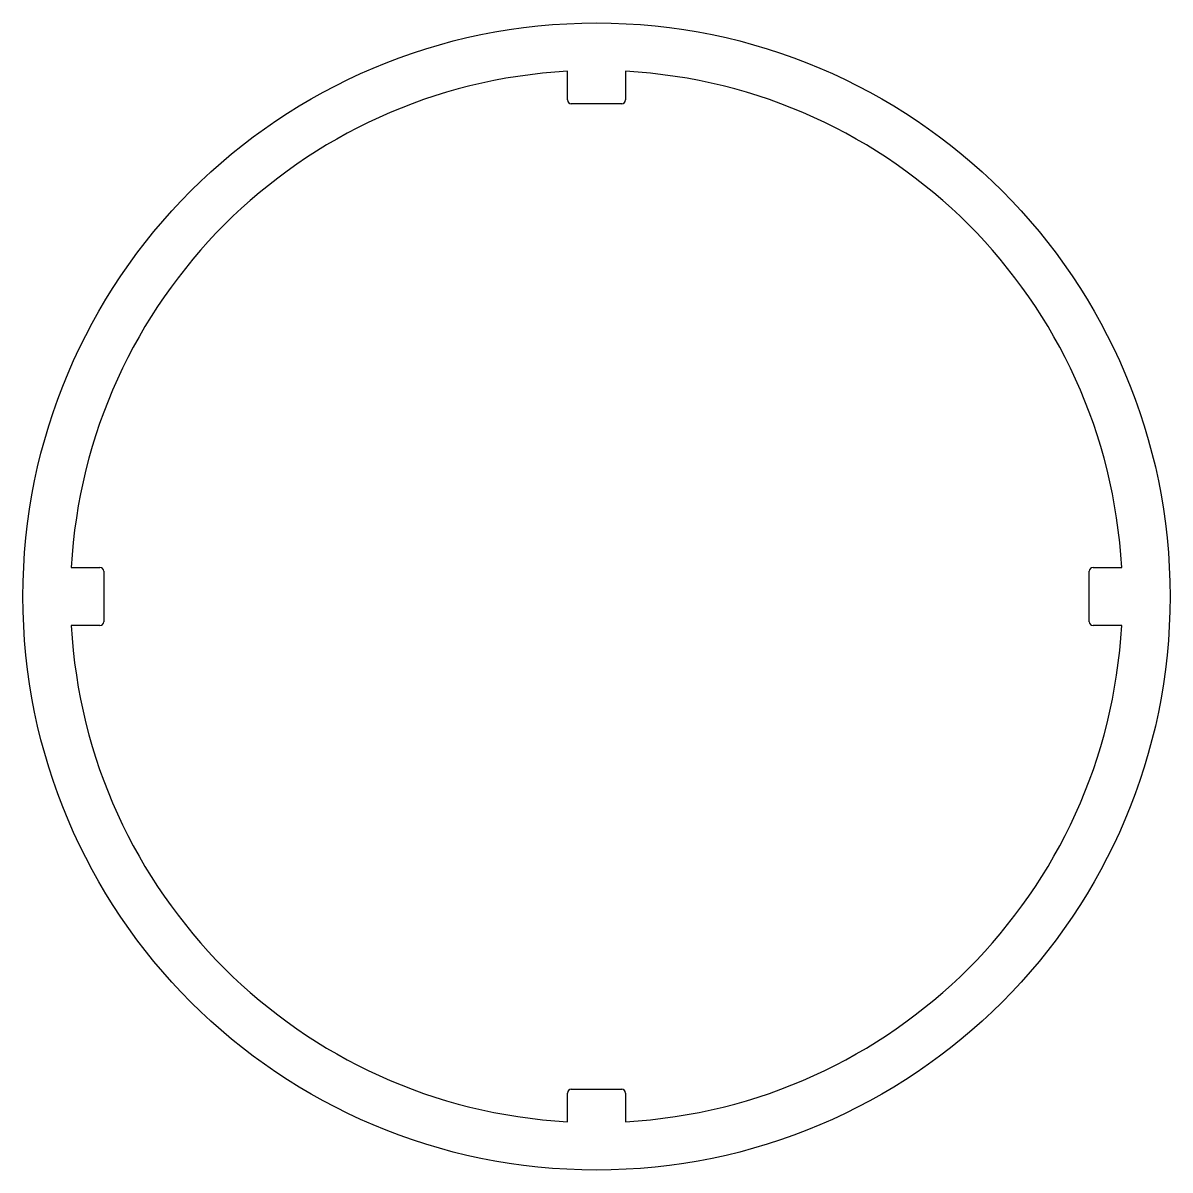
# Model space of a CAD drawing. Extents: x 855.2 to 931.2, y 779.4 to 855.4.
import ezdxf

# ---------------------------------------------------------------- set-up
doc = ezdxf.new("R2010")
doc.units = 0
doc.layers.get('0').update_dxf_attribs({"linetype": 'CONTINUOUS'})

msp = doc.modelspace()

# ---------------------------------------------------------------- linework, layer by layer
for p, q in [((891.276, 850.258), (891.276, 852.155)), ((895.126, 852.155), (895.126, 850.258)), ((894.876, 850.008), (891.526, 850.008)), ((858.404, 819.283), (860.301, 819.283)), ((926.101, 819.283), (927.998, 819.283)), ((860.551, 819.033), (860.551, 815.683)), ((925.851, 815.683), (925.851, 819.033)), ((860.301, 815.433), (858.404, 815.433)), ((927.998, 815.433), (926.101, 815.433)), ((891.276, 782.561), (891.276, 784.458)), ((891.526, 784.708), (894.876, 784.708)), ((895.126, 784.458), (895.126, 782.561))]:
    msp.add_line(p, q)
msp.add_circle((893.201, 817.358), 38)
for centre, radius, start, end in [((893.201, 817.358), 34.85, 93.16644, 176.83356), ((893.201, 817.358), 34.85, 3.16644, 86.83356), ((891.526, 850.258), 0.25, 180, 270), ((894.876, 850.258), 0.25, 270, 0), ((860.301, 819.033), 0.25, 0, 90), ((926.101, 819.033), 0.25, 90, 180), ((860.301, 815.683), 0.25, 270, 0), ((926.101, 815.683), 0.25, 180, 270), ((893.201, 817.358), 34.85, 183.16644, 266.83356), ((893.201, 817.358), 34.85, 273.16644, 356.83356), ((891.526, 784.458), 0.25, 90, 180), ((894.876, 784.458), 0.25, 0, 90)]:
    msp.add_arc(centre, radius, start, end)

doc.saveas('drawing.dxf')
